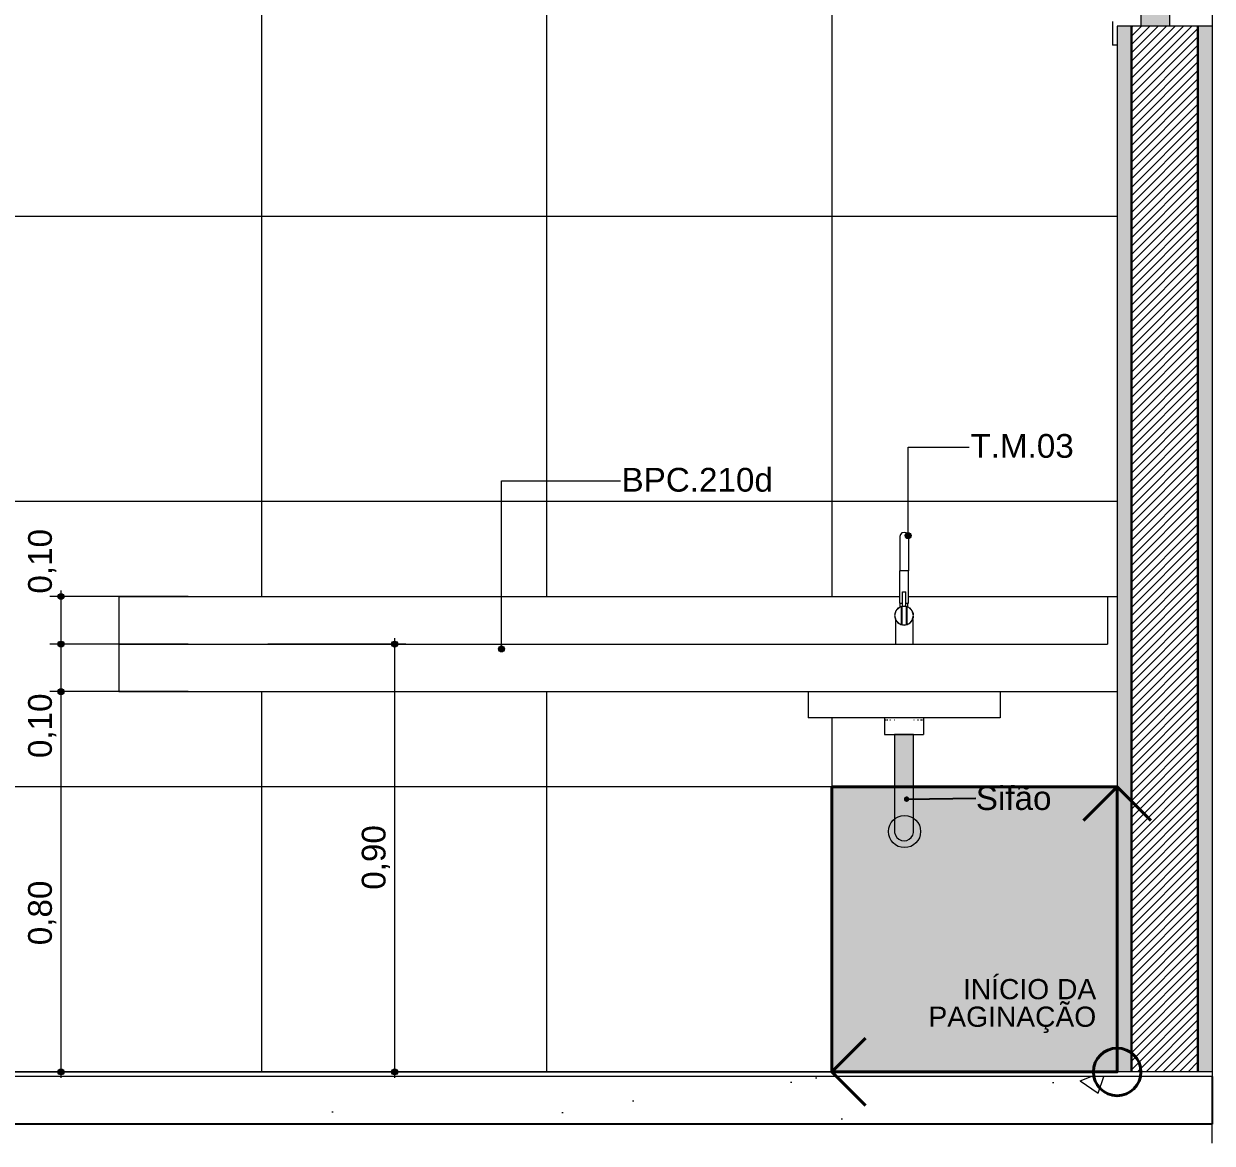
# Model space of a CAD drawing. Header units: metres. Extents: x -1.8 to 75.3, y -2 to 2.8.
# Drawn here: x 66.004 to 68.504, y -2.048 to 0.307 of the extents above; entities that cross this region are included whole.
import ezdxf

# ---------------------------------------------------------------- set-up
doc = ezdxf.new("R2010")
doc.units = ezdxf.units.M
doc.header["$MEASUREMENT"] = 0
for name, color, linetype, lineweight, true_color in [('0_Caneta_No__19', 7, 'Continuous', 0, 0xe9e9e9), ('COTAS CORTE_Caneta_No__25', 7, 'Continuous', 13, 0x982312), ('Janelas Archicad_Caneta_No__9', 7, 'Continuous', 9, 0x020202), ('LAJES.EST_Caneta_No__254', 7, 'Continuous', 0, 0xd1c9ad), ('LAJES.EST_Caneta_No__97', 7, 'Continuous', 13, 0x6b6b6b), ('LOUCAS-METAIS.ARQ_Caneta_No__13', 7, 'Continuous', 0, 0xaaaaaa), ('NOTAS-EXECUTIVO.ARQ_Caneta_No__12', 7, 'Continuous', 0, 0x030303), ('NOTAS-EXECUTIVO.ARQ_Caneta_No__24', 7, 'Continuous', 40, 0x851f10), ('NOTAS-EXECUTIVO.ARQ_Caneta_No__96', 7, 'Continuous', 0, 0xb6b6b6), ('PAREDE CONSTRUIR_Caneta_No__97', 7, 'Continuous', 13, 0x6b6b6b)]:
    doc.layers.add(name, color=color, linetype=linetype, lineweight=lineweight, true_color=true_color)
for name, color, linetype, lineweight in [('0_Caneta_No__5', 7, 'Continuous', 20), ('Janelas Archicad_Caneta_No__10', 7, 'Continuous', 5), ('Janelas Archicad_Caneta_No__241', 7, 'Continuous', 13), ('LAJES.EST_Caneta_No__241', 7, 'Continuous', 13), ('LAJES.EST_Caneta_No__4', 7, 'Continuous', 25), ('LAJES.EST_Caneta_No__7', 7, 'Continuous', 13), ('NOTAS-EXECUTIVO.ARQ_Caneta_No__1', 7, 'Continuous', 40), ('NOTAS-EXECUTIVO.ARQ_Caneta_No__241', 7, 'Continuous', 13), ('NOTAS-LAYOUT.EXEC_Caneta_No__241', 7, 'Continuous', 13), ('NOTAS-LAYOUT.EXEC_Caneta_No__5', 7, 'Continuous', 20), ('PAREDE CONSTRUIR_Caneta_No__241', 7, 'Continuous', 13), ('PAREDE CONSTRUIR_Caneta_No__3', 7, 'Continuous', 30)]:
    doc.layers.add(name, color=color, linetype=linetype, lineweight=lineweight)
for name, color, linetype in [('COTAS CORTE', 7, 'Continuous'), ('Janelas Archicad', 7, 'Continuous'), ('NOTAS-LAYOUT.EXEC', 7, 'Continuous'), ('PAREDE CONSTRUIR', 7, 'Continuous')]:
    doc.layers.add(name, color=color, linetype=linetype)
doc.styles.add('GENERATED_STYLE_1', font='arial.ttf')
doc.dimstyles.new('GENERATED_STYLE__2', dxfattribs={"dimtxt": 0.05, "dimasz": 0.02375, "dimexe": 0.18, "dimexo": 0.267183, "dimgap": 0, "dimtad": 1, "dimzin": 0, "dimdsep": 46, "dimtxsty": 'GENERATED_STYLE_1', "dimblk": 'ARROWHEAD_11', "dimblk1": 'ARROWHEAD_11', "dimblk2": 'ARROWHEAD_11', "dimcen": 0.09, "dimclrd": 256, "dimclre": 256, "dimclrt": 256, "dimadec": 0, "dimazin": 0, "dimtfac": 1, "dimtdec": 4, "dimtmove": 0, "dimatfit": 3, "dimfxl": 0, "dimtolj": 1, "dimtzin": 0, "dimarcsym": 0})
doc.dimstyles.new('GENERATED_STYLE__4', dxfattribs={"dimtxt": 0.18, "dimasz": 0.0228, "dimexe": 0.18, "dimexo": 0.0625, "dimgap": 0, "dimtad": 0, "dimtih": 1, "dimtoh": 1, "dimdec": 4, "dimzin": 0, "dimdsep": 46, "dimcen": 0.09, "dimadec": 0, "dimazin": 0, "dimtfac": 1, "dimtdec": 4, "dimtmove": 0, "dimatfit": 3, "dimldrblk": 'ARROWHEAD_11', "dimfxl": 0, "dimtolj": 1, "dimtzin": 0, "dimarcsym": 0})

# ---------------------------------------------------------------- blocks, each defined once
blk = doc.blocks.new('*D222', base_point=(101.104, -1.8982))
at = {"layer": 'COTAS CORTE_Caneta_No__25', "linetype": 'Continuous', "lineweight": 13, "true_color": 0x982312}
for points in [[(63.7584, 1.2518), (63.7589, 1.2494), (63.7602, 1.2473), (63.7622, 1.246), (63.7646, 1.2455), (63.767, 1.246), (63.7691, 1.2473), (63.7704, 1.2494), (63.7709, 1.2518), (63.7704, 1.2541), (63.7691, 1.2562), (63.767, 1.2575), (63.7646, 1.258), (63.7622, 1.2575), (63.7602, 1.2562), (63.7589, 1.2541)], [(63.7584, -1.8982), (63.7589, -1.9006), (63.7602, -1.9027), (63.7622, -1.904), (63.7646, -1.9045), (63.767, -1.904), (63.7691, -1.9027), (63.7704, -1.9006), (63.7709, -1.8982), (63.7704, -1.8959), (63.7691, -1.8938), (63.767, -1.8925), (63.7646, -1.892), (63.7622, -1.8925), (63.7602, -1.8938), (63.7589, -1.8959)]]:
    blk.add_hatch(color=24, dxfattribs=at).paths.add_polyline_path(points)
at = {"layer": 'COTAS CORTE_Caneta_No__25', "color": 24, "linetype": 'Continuous', "lineweight": 13, "true_color": 0x982312}
for p, q in [((63.7584, 1.2518), (63.7412, 1.2518)), ((64.0318, 1.2518), (63.7709, 1.2518)), ((63.7646, -1.892), (63.7646, 1.2455)), ((63.7584, -1.8982), (63.7412, -1.8982)), ((64.0318, -1.8982), (63.7709, -1.8982)), ((63.7646, -1.9107), (63.7646, -1.9045))]:
    blk.add_line(p, q, dxfattribs=at)
for centre in [(63.7646, 1.2518), (63.7646, -1.8982)]:
    blk.add_circle(centre, 0.00625, dxfattribs=at)
at = {"layer": 'COTAS CORTE_Caneta_No__25', "color": 24, "lineweight": 13, "true_color": 0x982312, "char_height": 0.05, "attachment_point": 7, "rotation": 90, "style": 'GENERATED_STYLE_1'}
for s, insert in [('\\A1;{\\pql;\\fArial|b0|i0|c0|p0;\\W1.000000;0,01}', (63.7546, 1.112)), ('\\A1;{\\pql;\\fArial|b0|i0|c0|p0;\\W1.000000;3,15}', (63.7546, -0.4567))]:
    blk.add_mtext(s, dxfattribs=dict(at, insert=insert))
blk = doc.blocks.new('ARROWHEAD_11')
at = {"color": 0, "linetype": 'Continuous', "lineweight": 0}
blk.add_line((0, 0), (-1, 0), dxfattribs=at)
at = {"color": 0, "linetype": 'Continuous', "lineweight": 0, "const_width": 0.25, "flags": 128}
blk.add_lwpolyline([(-0.125, 0, 1), (0.125, 0, 1)], format="xyb", close=True, dxfattribs=at)
blk = doc.blocks.new('*D225', base_point=(101.104, -1.8982))
at = {"layer": 'COTAS CORTE_Caneta_No__25', "linetype": 'Continuous', "lineweight": 13, "true_color": 0x982312}
for points in [[(66.0764, -1.0982), (66.0769, -1.1006), (66.0782, -1.1027), (66.0802, -1.104), (66.0826, -1.1045), (66.085, -1.104), (66.0871, -1.1027), (66.0884, -1.1006), (66.0889, -1.0982), (66.0884, -1.0959), (66.0871, -1.0938), (66.085, -1.0925), (66.0826, -1.092), (66.0802, -1.0925), (66.0782, -1.0938), (66.0769, -1.0959)], [(66.0764, -1.8982), (66.0769, -1.9006), (66.0782, -1.9027), (66.0802, -1.904), (66.0826, -1.9045), (66.085, -1.904), (66.0871, -1.9027), (66.0884, -1.9006), (66.0889, -1.8982), (66.0884, -1.8959), (66.0871, -1.8938), (66.085, -1.8925), (66.0826, -1.892), (66.0802, -1.8925), (66.0782, -1.8938), (66.0769, -1.8959)]]:
    blk.add_hatch(color=24, dxfattribs=at).paths.add_polyline_path(points)
at = {"layer": 'COTAS CORTE_Caneta_No__25', "color": 24, "linetype": 'Continuous', "lineweight": 13, "true_color": 0x982312}
for p, q in [((66.0764, -1.0982), (66.0592, -1.0982)), ((66.3498, -1.0982), (66.0889, -1.0982)), ((66.0826, -1.892), (66.0826, -1.1045)), ((66.0764, -1.8982), (66.0592, -1.8982)), ((66.3498, -1.8982), (66.0889, -1.8982)), ((66.0826, -1.9107), (66.0826, -1.9045))]:
    blk.add_line(p, q, dxfattribs=at)
for centre in [(66.0826, -1.0982), (66.0826, -1.8982)]:
    blk.add_circle(centre, 0.00625, dxfattribs=at)
at = {"layer": 'COTAS CORTE_Caneta_No__25', "color": 24, "lineweight": 13, "true_color": 0x982312, "char_height": 0.05, "attachment_point": 7, "rotation": 90, "style": 'GENERATED_STYLE_1'}
for s, insert in [('\\A1;{\\pql;\\fArial|b0|i0|c0|p0;\\W1.000000;0,10}', (66.0726, -1.238)), ('\\A1;{\\pql;\\fArial|b0|i0|c0|p0;\\W1.000000;0,80}', (66.0726, -1.6317))]:
    blk.add_mtext(s, dxfattribs=dict(at, insert=insert))
blk = doc.blocks.new('*D226', base_point=(101.104, -1.8982))
at = {"layer": 'COTAS CORTE_Caneta_No__25', "linetype": 'Continuous', "lineweight": 13, "true_color": 0x982312}
for points in [[(66.0764, -0.9982), (66.0769, -1.0006), (66.0782, -1.0027), (66.0802, -1.004), (66.0826, -1.0045), (66.085, -1.004), (66.0871, -1.0027), (66.0884, -1.0006), (66.0889, -0.9982), (66.0884, -0.9959), (66.0871, -0.9938), (66.085, -0.9925), (66.0826, -0.992), (66.0802, -0.9925), (66.0782, -0.9938), (66.0769, -0.9959)], [(66.0764, -1.0982), (66.0769, -1.1006), (66.0782, -1.1027), (66.0802, -1.104), (66.0826, -1.1045), (66.085, -1.104), (66.0871, -1.1027), (66.0884, -1.1006), (66.0889, -1.0982), (66.0884, -1.0959), (66.0871, -1.0938), (66.085, -1.0925), (66.0826, -1.092), (66.0802, -1.0925), (66.0782, -1.0938), (66.0769, -1.0959)]]:
    blk.add_hatch(color=24, dxfattribs=at).paths.add_polyline_path(points)
at = {"layer": 'COTAS CORTE_Caneta_No__25', "color": 24, "linetype": 'Continuous', "lineweight": 13, "true_color": 0x982312}
for p, q in [((66.0764, -0.9982), (66.0592, -0.9982)), ((66.3498, -0.9982), (66.0889, -0.9982)), ((66.0826, -1.092), (66.0826, -1.0045)), ((66.0764, -1.0982), (66.0592, -1.0982)), ((66.3498, -1.0982), (66.0889, -1.0982))]:
    blk.add_line(p, q, dxfattribs=at)
for centre in [(66.0826, -0.9982), (66.0826, -1.0982)]:
    blk.add_circle(centre, 0.00625, dxfattribs=at)
blk = doc.blocks.new('*D227', base_point=(101.104, -1.8982))
at = {"layer": 'COTAS CORTE_Caneta_No__25', "linetype": 'Continuous', "lineweight": 13, "true_color": 0x982312}
for points in [[(66.0764, -0.8982), (66.0769, -0.9006), (66.0782, -0.9027), (66.0802, -0.904), (66.0826, -0.9045), (66.085, -0.904), (66.0871, -0.9027), (66.0884, -0.9006), (66.0889, -0.8982), (66.0884, -0.8959), (66.0871, -0.8938), (66.085, -0.8925), (66.0826, -0.892), (66.0802, -0.8925), (66.0782, -0.8938), (66.0769, -0.8959)], [(66.0764, -0.9982), (66.0769, -1.0006), (66.0782, -1.0027), (66.0802, -1.004), (66.0826, -1.0045), (66.085, -1.004), (66.0871, -1.0027), (66.0884, -1.0006), (66.0889, -0.9982), (66.0884, -0.9959), (66.0871, -0.9938), (66.085, -0.9925), (66.0826, -0.992), (66.0802, -0.9925), (66.0782, -0.9938), (66.0769, -0.9959)]]:
    blk.add_hatch(color=24, dxfattribs=at).paths.add_polyline_path(points)
at = {"layer": 'COTAS CORTE_Caneta_No__25', "color": 24, "linetype": 'Continuous', "lineweight": 13, "true_color": 0x982312}
for p, q in [((66.0764, -0.8982), (66.0592, -0.8982)), ((66.0826, -0.892), (66.0826, -0.8857)), ((66.3498, -0.8982), (66.0889, -0.8982)), ((66.0826, -0.992), (66.0826, -0.9045)), ((66.0764, -0.9982), (66.0592, -0.9982)), ((66.3498, -0.9982), (66.0889, -0.9982))]:
    blk.add_line(p, q, dxfattribs=at)
for centre in [(66.0826, -0.8982), (66.0826, -0.9982)]:
    blk.add_circle(centre, 0.00625, dxfattribs=at)
at = {"layer": 'COTAS CORTE_Caneta_No__25', "color": 24, "lineweight": 13, "true_color": 0x982312, "insert": (66.0726, -0.892), "char_height": 0.05, "attachment_point": 7, "rotation": 90, "style": 'GENERATED_STYLE_1'}
blk.add_mtext('\\A1;{\\pql;\\fArial|b0|i0|c0|p0;\\W1.000000;0,10}', dxfattribs=at)
blk = doc.blocks.new('*D228', base_point=(101.104, -1.8982))
at = {"layer": 'COTAS CORTE_Caneta_No__25', "linetype": 'Continuous', "lineweight": 13, "true_color": 0x982312}
for points in [[(66.7783, -0.9982), (66.7788, -1.0006), (66.7801, -1.0027), (66.7821, -1.004), (66.7845, -1.0045), (66.7869, -1.004), (66.789, -1.0027), (66.7903, -1.0006), (66.7908, -0.9982), (66.7903, -0.9959), (66.789, -0.9938), (66.7869, -0.9925), (66.7845, -0.992), (66.7821, -0.9925), (66.7801, -0.9938), (66.7788, -0.9959)], [(66.7783, -1.8982), (66.7788, -1.9006), (66.7801, -1.9027), (66.7821, -1.904), (66.7845, -1.9045), (66.7869, -1.904), (66.789, -1.9027), (66.7903, -1.9006), (66.7908, -1.8982), (66.7903, -1.8959), (66.789, -1.8938), (66.7869, -1.8925), (66.7845, -1.892), (66.7821, -1.8925), (66.7801, -1.8938), (66.7788, -1.8959)]]:
    blk.add_hatch(color=24, dxfattribs=at).paths.add_polyline_path(points)
at = {"layer": 'COTAS CORTE_Caneta_No__25', "color": 24, "linetype": 'Continuous', "lineweight": 13, "true_color": 0x982312}
for p, q in [((66.7783, -0.9982), (66.5174, -0.9982)), ((66.7845, -0.992), (66.7845, -0.9857)), ((66.808, -0.9982), (66.7908, -0.9982)), ((66.7845, -1.892), (66.7845, -1.0045)), ((66.7783, -1.8982), (66.5174, -1.8982)), ((66.808, -1.8982), (66.7908, -1.8982)), ((66.7845, -1.9107), (66.7845, -1.9045))]:
    blk.add_line(p, q, dxfattribs=at)
for centre in [(66.7845, -0.9982), (66.7845, -1.8982)]:
    blk.add_circle(centre, 0.00625, dxfattribs=at)
at = {"layer": 'COTAS CORTE_Caneta_No__25', "color": 24, "lineweight": 13, "true_color": 0x982312, "insert": (66.7745, -1.515), "char_height": 0.05, "attachment_point": 7, "rotation": 90, "style": 'GENERATED_STYLE_1'}
blk.add_mtext('\\A1;{\\pql;\\fArial|b0|i0|c0|p0;\\W1.000000;0,90}', dxfattribs=at)
blk = doc.blocks.new('Label_36_14', base_point=(67.0092, -1.0084))
at = {"layer": 'NOTAS-LAYOUT.EXEC', "linetype": 'Continuous', "lineweight": 0, "true_color": 0x000000}
blk.add_hatch(color=18, dxfattribs=at).paths.add_polyline_path([(67.003, -1.0084), (67.0034, -1.0108), (67.0048, -1.0128), (67.0068, -1.0142), (67.0092, -1.0147), (67.0116, -1.0142), (67.0136, -1.0128), (67.015, -1.0108), (67.0155, -1.0084), (67.015, -1.006), (67.0136, -1.004), (67.0116, -1.0026), (67.0092, -1.0022), (67.0068, -1.0026), (67.0048, -1.004), (67.0034, -1.006)])
at = {"layer": 'NOTAS-LAYOUT.EXEC_Caneta_No__241', "color": 7, "linetype": 'Continuous', "lineweight": 13}
for p, q in [((67.0092, -1.0022), (67.0092, -0.6549)), ((67.0092, -0.6549), (67.2592, -0.6549))]:
    blk.add_line(p, q, dxfattribs=at)
at = {"layer": 'NOTAS-LAYOUT.EXEC_Caneta_No__5', "color": 7, "linetype": 'Continuous', "lineweight": 20}
blk.add_circle((67.0092, -1.0084), 0.00625, dxfattribs=at)
at = {"layer": 'NOTAS-LAYOUT.EXEC_Caneta_No__241', "color": 7, "lineweight": 13, "insert": (67.2617, -0.6275), "char_height": 0.05, "attachment_point": 1, "style": 'GENERATED_STYLE_1'}
blk.add_mtext('\\A1;{\\pql;\\pt0,241;\\fArial|b0|i0|c0|p0;\\W1.000000;BPC.210d\\fArial|b0|i0|c0|p0;\\W1.000000;\\A1{\\H.66x;\\S^  ;}\\fArial|b0|i0|c0|p0;\\W1.000000;\\fArial|b0|i0|c0|p0;\\W1.000000;\\A1{\\H.66x;\\S^  ;}\\fArial|b0|i0|c0|p0;\\W1.000000;\\fArial|b0|i0|c0|p0;\\W1.000000;\\fArial|b0|i0|c0|p0;\\W1.000000;\\fArial|b0|i0|c0|p0;\\W1.000000;\\fArial|b0|i0|c0|p0;\\W1.000000;\\fArial|b0|i0|c0|p0;\\W1.000000;\\fArial|b0|i0|c0|p0;\\W1.000000;\\A1{\\H.66x;\\S^  ;}\\fArial|b0|i0|c0|p0;\\W1.000000;\\fArial|b0|i0|c0|p0;\\W1.000000;\\A1{\\H.66x;\\S^  ;}\\fArial|b0|i0|c0|p0;\\W1.000000;\\fArial|b0|i0|c0|p0;\\W1.000000;\\fArial|b0|i0|c0|p0;\\W1.000000;\\fArial|b0|i0|c0|p0;\\W1.000000;\\fArial|b0|i0|c0|p0;\\W1.000000;\\fArial|b0|i0|c0|p0;\\W1.000000;\\fArial|b0|i0|c0|p0;\\W1.000000;\\A1{\\H.66x;\\S^  ;}\\fArial|b0|i0|c0|p0;\\W1.000000;\\fArial|b0|i0|c0|p0;\\W1.000000;\\A1{\\H.66x;\\S^  ;}\\fArial|b0|i0|c0|p0;\\W1.000000;\\fArial|b0|i0|c0|p0;\\W1.000000;\\fArial|b0|i0|c0|p0;\\W1.000000;\\fArial|b0|i0|c0|p0;\\W1.000000;\\fArial|b0|i0|c0|p0;\\W1.000000;\\fArial|b0|i0|c0|p0;\\W1.000000;\\fArial|b0|i0|c0|p0;\\W1.000000;\\A1{\\H.66x;\\S^  ;}\\fArial|b0|i0|c0|p0;\\W1.000000;\\fArial|b0|i0|c0|p0;\\W1.000000;\\A1{\\H.66x;\\S^  ;}\\fArial|b0|i0|c0|p0;\\W1.000000;\\fArial|b0|i0|c0|p0;\\W1.000000;\\fArial|b0|i0|c0|p0;\\W1.000000;\\fArial|b0|i0|c0|p0;\\W1.000000;\\fArial|b0|i0|c0|p0;\\W1.000000;\\fArial|b0|i0|c0|p0;\\W1.000000;\\fArial|b0|i0|c0|p0;\\W1.000000;\\A1{\\H.66x;\\S^  ;}\\fArial|b0|i0|c0|p0;\\W1.000000;\\fArial|b0|i0|c0|p0;\\W1.000000;\\A1{\\H.66x;\\S^  ;}\\fArial|b0|i0|c0|p0;\\W1.000000;\\fArial|b0|i0|c0|p0;\\W1.000000;\\fArial|b0|i0|c0|p0;\\W1.000000;\\fArial|b0|i0|c0|p0;\\W1.000000;\\fArial|b0|i0|c0|p0;\\W1.000000;\\fArial|b0|i0|c0|p0;\\W1.000000;\\fArial|b0|i0|c0|p0;\\W1.000000;\\A1{\\H.66x;\\S^  ;}\\fArial|b0|i0|c0|p0;\\W1.000000;}', dxfattribs=at)
blk = doc.blocks.new('Label_37_14', base_point=(67.8645, -0.7701))
at = {"layer": 'NOTAS-LAYOUT.EXEC', "linetype": 'Continuous', "lineweight": 0, "true_color": 0x000000}
blk.add_hatch(color=18, dxfattribs=at).paths.add_polyline_path([(67.8583, -0.7701), (67.8587, -0.7725), (67.8601, -0.7746), (67.8621, -0.7759), (67.8645, -0.7764), (67.8669, -0.7759), (67.8689, -0.7746), (67.8703, -0.7725), (67.8708, -0.7701), (67.8703, -0.7677), (67.8689, -0.7657), (67.8669, -0.7644), (67.8645, -0.7639), (67.8621, -0.7644), (67.8601, -0.7657), (67.8587, -0.7677)])
at = {"layer": 'NOTAS-LAYOUT.EXEC_Caneta_No__241', "color": 7, "linetype": 'Continuous', "lineweight": 13}
for p, q in [((67.8645, -0.7639), (67.8645, -0.5836)), ((67.8645, -0.5836), (67.9932, -0.5836))]:
    blk.add_line(p, q, dxfattribs=at)
at = {"layer": 'NOTAS-LAYOUT.EXEC_Caneta_No__5', "color": 7, "linetype": 'Continuous', "lineweight": 20}
blk.add_circle((67.8645, -0.7701), 0.00625, dxfattribs=at)
at = {"layer": 'NOTAS-LAYOUT.EXEC_Caneta_No__241', "color": 7, "lineweight": 13, "insert": (67.9957, -0.5563), "char_height": 0.05, "attachment_point": 1, "style": 'GENERATED_STYLE_1'}
blk.add_mtext('\\A1;{\\pql;\\pt0,241;\\fArial|b0|i0|c0|p0;\\W1.000000;T.M.03\\fArial|b0|i0|c0|p0;\\W1.000000;\\A1{\\H.66x;\\S^  ;}\\fArial|b0|i0|c0|p0;\\W1.000000;\\fArial|b0|i0|c0|p0;\\W1.000000;\\A1{\\H.66x;\\S^  ;}\\fArial|b0|i0|c0|p0;\\W1.000000;\\fArial|b0|i0|c0|p0;\\W1.000000;\\fArial|b0|i0|c0|p0;\\W1.000000;\\fArial|b0|i0|c0|p0;\\W1.000000;\\fArial|b0|i0|c0|p0;\\W1.000000;\\fArial|b0|i0|c0|p0;\\W1.000000;\\fArial|b0|i0|c0|p0;\\W1.000000;\\A1{\\H.66x;\\S^  ;}\\fArial|b0|i0|c0|p0;\\W1.000000;\\fArial|b0|i0|c0|p0;\\W1.000000;\\A1{\\H.66x;\\S^  ;}\\fArial|b0|i0|c0|p0;\\W1.000000;\\fArial|b0|i0|c0|p0;\\W1.000000;\\fArial|b0|i0|c0|p0;\\W1.000000;\\fArial|b0|i0|c0|p0;\\W1.000000;\\fArial|b0|i0|c0|p0;\\W1.000000;\\fArial|b0|i0|c0|p0;\\W1.000000;\\fArial|b0|i0|c0|p0;\\W1.000000;\\A1{\\H.66x;\\S^  ;}\\fArial|b0|i0|c0|p0;\\W1.000000;\\fArial|b0|i0|c0|p0;\\W1.000000;\\A1{\\H.66x;\\S^  ;}\\fArial|b0|i0|c0|p0;\\W1.000000;\\fArial|b0|i0|c0|p0;\\W1.000000;\\fArial|b0|i0|c0|p0;\\W1.000000;\\fArial|b0|i0|c0|p0;\\W1.000000;\\fArial|b0|i0|c0|p0;\\W1.000000;\\fArial|b0|i0|c0|p0;\\W1.000000;\\fArial|b0|i0|c0|p0;\\W1.000000;\\A1{\\H.66x;\\S^  ;}\\fArial|b0|i0|c0|p0;\\W1.000000;\\fArial|b0|i0|c0|p0;\\W1.000000;\\A1{\\H.66x;\\S^  ;}\\fArial|b0|i0|c0|p0;\\W1.000000;\\fArial|b0|i0|c0|p0;\\W1.000000;\\fArial|b0|i0|c0|p0;\\W1.000000;\\fArial|b0|i0|c0|p0;\\W1.000000;\\fArial|b0|i0|c0|p0;\\W1.000000;\\fArial|b0|i0|c0|p0;\\W1.000000;\\fArial|b0|i0|c0|p0;\\W1.000000;\\A1{\\H.66x;\\S^  ;}\\fArial|b0|i0|c0|p0;\\W1.000000;\\fArial|b0|i0|c0|p0;\\W1.000000;\\A1{\\H.66x;\\S^  ;}\\fArial|b0|i0|c0|p0;\\W1.000000;\\fArial|b0|i0|c0|p0;\\W1.000000;\\fArial|b0|i0|c0|p0;\\W1.000000;\\fArial|b0|i0|c0|p0;\\W1.000000;\\fArial|b0|i0|c0|p0;\\W1.000000;\\fArial|b0|i0|c0|p0;\\W1.000000;\\fArial|b0|i0|c0|p0;\\W1.000000;\\A1{\\H.66x;\\S^  ;}\\fArial|b0|i0|c0|p0;\\W1.000000;}', dxfattribs=at)
blk = doc.blocks.new('símbolo_paginação de piso(1)(1)[11]_14', base_point=(68.3043, -1.8982))
at = {"layer": 'NOTAS-EXECUTIVO.ARQ_Caneta_No__24', "linetype": 'Continuous', "lineweight": 0, "true_color": 0x210704}
blk.add_hatch(color=18, dxfattribs=at).paths.add_polyline_path([(67.7043, -1.2982), (67.7043, -1.8982), (68.3043, -1.8982), (68.3043, -1.2982)])
at = {"layer": 'NOTAS-EXECUTIVO.ARQ_Caneta_No__1', "color": 7, "linetype": 'Continuous', "lineweight": 40}
for p, q in [((68.3043, -1.2982), (68.2336, -1.369)), ((68.3043, -1.8982), (68.3043, -1.2982)), ((68.3043, -1.2982), (68.375, -1.369)), ((67.7043, -1.8982), (67.775, -1.8275)), ((68.3043, -1.8982), (67.7043, -1.8982)), ((67.7043, -1.8982), (67.775, -1.969))]:
    blk.add_line(p, q, dxfattribs=at)
at = {"layer": 'NOTAS-EXECUTIVO.ARQ_Caneta_No__1', "color": 7, "linetype": 'Continuous', "lineweight": 40, "flags": 128}
blk.add_lwpolyline([(67.7043, -1.2982), (67.7043, -1.8982), (68.3043, -1.8982), (68.3043, -1.2982)], close=True, dxfattribs=at)
at = {"layer": 'NOTAS-EXECUTIVO.ARQ_Caneta_No__1', "color": 7, "linetype": 'Continuous', "lineweight": 40}
blk.add_circle((68.3043, -1.8982), 0.05, dxfattribs=at)

msp = doc.modelspace()

# ---------------------------------------------------------------- hatches: boundary and pattern name
at = {"layer": '0_Caneta_No__19', "linetype": 'Continuous', "lineweight": 0, "true_color": 0x747474}
msp.add_hatch(color=8, dxfattribs=at).paths.add_polyline_path([(67.8759, -1.1882), (67.8362, -1.1882), (67.8362, -1.389, 1.153966), (67.8759, -1.389)])
at = {"layer": 'Janelas Archicad', "linetype": 'Continuous', "lineweight": 0, "true_color": 0xffffff}
msp.add_hatch(color=7, dxfattribs=at).paths.add_polyline_path([(68.3843, 0.3418), (68.3843, 0.3318), (68.3543, 0.3318), (68.3543, 0.3018), (68.4143, 0.3018), (68.4143, 0.3418)])
at = {"layer": 'LAJES.EST_Caneta_No__254', "linetype": 'Continuous', "lineweight": 0, "true_color": 0xd1c9ad}
h = msp.add_hatch(dxfattribs=at)
h.set_pattern_fill('Haie_OD_000e', color=9, style=0, pattern_type=2)
h.set_pattern_definition([(45, (101.10402, -1.39824), (-0.159099, 0.159099), [0, -0.15, 0, -0.225]), (110, (101.60402, -1.39824), (0.2114308, 0.0769545), [0, -0.11, 0, -0.19])])
h.paths.add_polyline_path([(64.0038, -1.9082), (68.5043, -1.9082), (68.5043, -1.8982), (64.0038, -1.8982)])
at = {"layer": 'LAJES.EST_Caneta_No__97', "linetype": 'Continuous', "lineweight": 13, "true_color": 0x6b6b6b}
h = msp.add_hatch(dxfattribs=at)
h.set_pattern_fill('AR_CONC_000e', color=251, style=0, pattern_type=2)
h.set_pattern_definition([(50, (101.104, -1.89824), (-0.546554, 0.047817), [0.05715, -0.62865]), (355, (101.104, -1.89824), (-0.10573, 0.5731705), [0.04572, -0.502922]), (100.4514, (101.14956, -1.90223), (0.440824, 0.525353), [0.04857, -0.534271]), (46.1842, (101.104, -1.74584), (-0.813237, 0.126127), [0.085725, -0.942975]), (96.6356, (101.1718, -1.75635), (0.712212, 0.742278), [0.072855, -0.801407]), (351.1842, (101.104, -1.74584), (0.712212, 0.742278), [0.06858, -0.75438]), (21, (101.1802, -1.78394), (-0.454843, 0.3067956), [0.05715, -0.62865]), (326, (101.1802, -1.78394), (0.185406, 0.552564), [0.04572, -0.50292]), (71.4514, (101.2181, -1.8095), (0.640249, 0.245768), [0.04857, -0.53427]), (37.5, (101.10402, -1.89824), (0.0092658, 0.2536651), [0, -0.496824, 0, -0.51054, 0, -0.504825]), (7.5, (101.10402, -1.89824), (0.200459, 0.3005417), [0, -0.291084, 0, -0.485394, 0, -0.192405]), (327.5, (100.9341, -1.89824), (-0.4067718, 0.0171862), [0, -0.1905, 0, -0.59436, 0, -0.78867]), (317.5, (100.8579, -1.89824), (0.4443875, 0.0762795), [0, -0.24765, 0, -0.394716, 0, -0.56007])])
h.paths.add_polyline_path([(64.0038, -2.0082), (68.5043, -2.0082), (68.5043, -1.9082), (64.0038, -1.9082)])
at = {"layer": 'PAREDE CONSTRUIR', "linetype": 'Continuous', "lineweight": 0, "true_color": 0xffffff}
for points in [[(68.3043, -1.8982), (68.3343, -1.8982), (68.3343, 0.3018), (68.3043, 0.3018)], [(68.4743, -1.8982), (68.5043, -1.8982), (68.5043, 0.3018), (68.4743, 0.3018)]]:
    msp.add_hatch(color=7, dxfattribs=at).paths.add_polyline_path(points)
at = {"layer": 'PAREDE CONSTRUIR', "linetype": 'Continuous', "lineweight": 0, "true_color": 0x000000}
h = msp.add_hatch(dxfattribs=at)
h.set_pattern_fill('common_brick_000e', color=18, style=0, pattern_type=2)
h.set_pattern_definition([(45, (101.104018, -1.898244), (-0.008838835, 0.008838835), [])])
h.paths.add_polyline_path([(68.4143, 0.3018), (68.3343, 0.3018), (68.3343, -1.8982), (68.4743, -1.8982), (68.4743, 0.3018)])
at = {"layer": 'PAREDE CONSTRUIR_Caneta_No__97', "linetype": 'Continuous', "lineweight": 13, "true_color": 0x6b6b6b}
h = msp.add_hatch(dxfattribs=at)
h.set_pattern_fill('Ceramica_60_x_60_000e', color=251, style=0, pattern_type=2)
h.set_pattern_definition([(360, (68.3043, -1.89824), (0, 0.6), []), (90, (68.3043, -1.89824), (-0.6, 0), [])])
h.paths.add_polyline_path([(68.3043, 1.2518), (64.0038, 1.2518), (64.0038, 0.3218), (64.0228, 0.3218), (64.0228, -1.8982), (68.3043, -1.8982), (68.3043, -1.0982), (68.0581, -1.0982), (68.0581, -1.1532), (67.8971, -1.1532), (67.8971, -1.1582), (67.8974, -1.1582), (67.8971, -1.1585), (67.8971, -1.1882), (67.8151, -1.1882), (67.8151, -1.1585), (67.8147, -1.1582), (67.8151, -1.1582), (67.8151, -1.1532), (67.6541, -1.1532), (67.6541, -1.0982), (66.2043, -1.0982), (66.2043, -0.8982), (67.8471, -0.8982), (67.8471, -0.8142), (67.8471, -0.8033), (67.8471, -0.7721), (67.8484, -0.7676), (67.8517, -0.7644), (67.8562, -0.7632), (67.8607, -0.7645), (67.864, -0.7679), (67.8651, -0.7724), (67.8651, -0.8034), (67.8651, -0.8142), (67.8651, -0.8982), (68.3043, -0.8982), (68.3043, 0.2618), (68.2943, 0.2618), (68.2943, 1.1218), (68.2943, 1.1418), (68.3043, 1.1418)])

# ---------------------------------------------------------------- linework, layer by layer
at = {"layer": '0_Caneta_No__5', "color": 7, "linetype": 'Continuous', "lineweight": 20, "flags": 128}
msp.add_lwpolyline([(67.8759, -1.1882), (67.8362, -1.1882), (67.8362, -1.389, 1.153966), (67.8759, -1.389)], format="xyb", close=True, dxfattribs=at)
at = {"layer": 'Janelas Archicad_Caneta_No__10', "color": 7, "linetype": 'Continuous', "lineweight": 5}
for p in [(68.2943, 0.3118), (68.3043, 0.2618)]:
    msp.add_line(p, (68.2943, 0.2618), dxfattribs=at)
at = {"layer": 'Janelas Archicad_Caneta_No__241', "color": 7, "linetype": 'Continuous', "lineweight": 13}
msp.add_line((68.5043, 1.1018), (68.5043, 0.3018), dxfattribs=at)
at = {"layer": 'Janelas Archicad_Caneta_No__9', "color": 18, "linetype": 'Continuous', "lineweight": 9, "true_color": 0x020202}
msp.add_line((68.4143, 0.3418), (68.4143, 0.3018), dxfattribs=at)
at = {"layer": 'Janelas Archicad_Caneta_No__9', "color": 18, "linetype": 'Continuous', "lineweight": 9, "true_color": 0x020202, "flags": 128}
msp.add_lwpolyline([(68.3543, 0.3318), (68.3543, 0.3118), (68.3543, 0.3018)], dxfattribs=at)
at = {"layer": 'LAJES.EST_Caneta_No__241', "color": 7, "linetype": 'Continuous', "lineweight": 13}
msp.add_line((68.5043, -2.0482), (68.5043, -2.0082), dxfattribs=at)
at = {"layer": 'LAJES.EST_Caneta_No__4', "color": 7, "linetype": 'Continuous', "lineweight": 25}
for p, q in [((68.5043, -1.9082), (68.5043, -1.9132)), ((68.5043, -1.9132), (68.5043, -2.0082)), ((68.5043, -2.0082), (64.0038, -2.0082))]:
    msp.add_line(p, q, dxfattribs=at)
at = {"layer": 'LAJES.EST_Caneta_No__7', "color": 7, "linetype": 'Continuous', "lineweight": 13}
for p, q in [((68.3043, -1.8982), (64.0038, -1.8982)), ((68.5043, -1.8982), (68.5043, -1.9082)), ((68.5043, -1.9082), (64.0038, -1.9082))]:
    msp.add_line(p, q, dxfattribs=at)
at = {"layer": 'LAJES.EST_Caneta_No__7', "color": 7, "linetype": 'Continuous', "lineweight": 13, "flags": 128}
msp.add_lwpolyline([(68.5043, -1.8982), (68.4743, -1.8982), (68.3343, -1.8982), (68.3043, -1.8982)], dxfattribs=at)
at = {"layer": 'LOUCAS-METAIS.ARQ_Caneta_No__13', "color": 253, "linetype": 'Continuous', "lineweight": 0, "true_color": 0xaaaaaa}
for p, q in [((67.8484, -0.7676), (67.8471, -0.7721)), ((67.8471, -0.7721), (67.8471, -0.7735)), ((67.8471, -0.7735), (67.8471, -0.7777)), ((67.8517, -0.7644), (67.8484, -0.7676)), ((67.8562, -0.7632), (67.8517, -0.7644)), ((67.8607, -0.7645), (67.8562, -0.7632)), ((67.864, -0.7679), (67.8607, -0.7645)), ((67.8651, -0.7724), (67.864, -0.7679)), ((67.8651, -0.7724), (67.8651, -0.7738)), ((67.8651, -0.7738), (67.8651, -0.778)), ((67.8471, -0.7777), (67.8471, -0.7844)), ((67.8471, -0.7844), (67.8471, -0.7932)), ((67.8471, -0.7932), (67.8471, -0.8033)), ((67.8651, -0.778), (67.8651, -0.7847)), ((67.8651, -0.7847), (67.8651, -0.7933)), ((67.8651, -0.7933), (67.8651, -0.8034)), ((67.8471, -0.8033), (67.8471, -0.8142)), ((67.8471, -0.8142), (67.8471, -0.8442)), ((67.8651, -0.8034), (67.8651, -0.8143)), ((67.8651, -0.8143), (67.8651, -0.8442)), ((67.8484, -0.8442), (67.8471, -0.8442)), ((67.8471, -0.9122), (67.8471, -0.8442)), ((67.8517, -0.8442), (67.8484, -0.8442)), ((67.8562, -0.8442), (67.8517, -0.8442)), ((67.8607, -0.8442), (67.8562, -0.8442)), ((67.864, -0.8442), (67.8607, -0.8442)), ((67.8651, -0.8442), (67.864, -0.8442)), ((67.8651, -0.9122), (67.8651, -0.8442)), ((66.2043, -0.8982), (67.1843, -0.8982)), ((66.2043, -0.8982), (66.2043, -0.9982)), ((67.1843, -0.8982), (67.8471, -0.8982)), ((67.8526, -0.8882), (67.853, -0.8882)), ((67.8526, -0.9186), (67.8526, -0.8882)), ((67.853, -0.8882), (67.8543, -0.8882)), ((67.8543, -0.8882), (67.8561, -0.8882)), ((67.8561, -0.8882), (67.8578, -0.8882)), ((67.8578, -0.8882), (67.8591, -0.8882)), ((67.8591, -0.8882), (67.8596, -0.8882)), ((67.8596, -0.9186), (67.8596, -0.8882)), ((67.8651, -0.8982), (68.2843, -0.8982)), ((68.2843, -0.8982), (68.3043, -0.8982)), ((68.2843, -0.8982), (68.2843, -0.9982)), ((67.8461, -0.9209), (67.8388, -0.9282)), ((67.8432, -0.9229), (67.8388, -0.9282)), ((67.8453, -0.9218), (67.8432, -0.9229)), ((67.8501, -0.9199), (67.8461, -0.9209)), ((67.8471, -0.9122), (67.8483, -0.9122)), ((67.8492, -0.9195), (67.8472, -0.9206)), ((67.8481, -0.9199), (67.8481, -0.9122)), ((67.8481, -0.9199), (67.8492, -0.9195)), ((67.8483, -0.9122), (67.8516, -0.9122)), ((67.8561, -0.9182), (67.8492, -0.9195)), ((67.8492, -0.9195), (67.8492, -0.9195)), ((67.8493, -0.9194), (67.8521, -0.9186)), ((67.8501, -0.9199), (67.8516, -0.9195)), ((67.8501, -0.9199), (67.8501, -0.9566)), ((67.8516, -0.9122), (67.8526, -0.9122)), ((67.8561, -0.9182), (67.8516, -0.9195)), ((67.8516, -0.9195), (67.8516, -0.957)), ((67.8521, -0.9186), (67.8561, -0.9182)), ((67.8526, -0.9186), (67.853, -0.9185)), ((67.853, -0.9185), (67.8543, -0.9183)), ((67.8543, -0.9183), (67.8561, -0.9182)), ((67.8561, -0.9182), (67.8578, -0.9183)), ((67.8561, -0.9182), (67.8601, -0.9186)), ((67.8629, -0.9195), (67.8561, -0.9182)), ((67.8606, -0.9195), (67.8561, -0.9182)), ((67.8578, -0.9183), (67.8591, -0.9185)), ((67.8591, -0.9185), (67.8596, -0.9186)), ((67.8596, -0.9122), (67.8606, -0.9122)), ((67.8601, -0.9186), (67.8629, -0.9194)), ((67.8606, -0.9122), (67.8639, -0.9122)), ((67.8606, -0.9195), (67.8621, -0.9199)), ((67.8606, -0.9195), (67.8606, -0.957)), ((67.8661, -0.9209), (67.8621, -0.9199)), ((67.8621, -0.9199), (67.8621, -0.9566)), ((67.8629, -0.9195), (67.863, -0.9195)), ((67.8649, -0.9206), (67.8629, -0.9195)), ((67.863, -0.9195), (67.8641, -0.9199)), ((67.8639, -0.9122), (67.8651, -0.9122)), ((67.8641, -0.9199), (67.8641, -0.9122)), ((67.8734, -0.9282), (67.8661, -0.9209)), ((67.8689, -0.9229), (67.8669, -0.9218)), ((67.8734, -0.9282), (67.8689, -0.9229)), ((67.8388, -0.9282), (67.8361, -0.9382)), ((67.8361, -0.9382), (67.8388, -0.9482)), ((67.8388, -0.9282), (67.8364, -0.9348)), ((67.8364, -0.9348), (67.8364, -0.9371)), ((67.8364, -0.9394), (67.8364, -0.9417)), ((67.8364, -0.9417), (67.8388, -0.9482)), ((67.8385, -0.9476), (67.8379, -0.9465)), ((67.8379, -0.9465), (67.8379, -0.9982)), ((67.8388, -0.9482), (67.8432, -0.9536)), ((67.8388, -0.9482), (67.8461, -0.9556)), ((67.8401, -0.9502), (67.8392, -0.9488)), ((67.8661, -0.9556), (67.8734, -0.9482)), ((67.8689, -0.9536), (67.8734, -0.9482)), ((67.8729, -0.9488), (67.8721, -0.9502)), ((67.8758, -0.9348), (67.8734, -0.9282)), ((67.8761, -0.9382), (67.8734, -0.9282)), ((67.8734, -0.9482), (67.8761, -0.9382)), ((67.8734, -0.9482), (67.8758, -0.9417)), ((67.8743, -0.9465), (67.8736, -0.9476)), ((67.8743, -0.9465), (67.8743, -0.9982)), ((67.8758, -0.9371), (67.8758, -0.9348)), ((67.8758, -0.9417), (67.8758, -0.9394)), ((67.8422, -0.9524), (67.8401, -0.9502)), ((67.8432, -0.9536), (67.8453, -0.9547)), ((67.8442, -0.9543), (67.8437, -0.9538)), ((67.8455, -0.955), (67.8442, -0.9543)), ((67.8461, -0.9556), (67.8501, -0.9566)), ((67.8477, -0.9562), (67.8471, -0.9558)), ((67.8472, -0.9559), (67.8492, -0.957)), ((67.8492, -0.957), (67.8561, -0.9582)), ((67.8498, -0.9572), (67.8495, -0.9571)), ((67.8561, -0.9582), (67.8498, -0.9572)), ((67.8516, -0.957), (67.8501, -0.9566)), ((67.8516, -0.957), (67.8561, -0.9582)), ((67.8561, -0.9582), (67.8629, -0.957)), ((67.8561, -0.9582), (67.8606, -0.957)), ((67.8624, -0.9572), (67.8561, -0.9582)), ((67.8621, -0.9566), (67.8606, -0.957)), ((67.8621, -0.9566), (67.8661, -0.9556)), ((67.8627, -0.9571), (67.8624, -0.9572)), ((67.8629, -0.957), (67.8649, -0.9559)), ((67.8651, -0.9558), (67.8644, -0.9562)), ((67.868, -0.9543), (67.8666, -0.955)), ((67.8669, -0.9547), (67.8689, -0.9536)), ((67.8685, -0.9538), (67.868, -0.9543)), ((67.8721, -0.9502), (67.87, -0.9524)), ((66.2043, -0.9982), (66.2043, -1.0982)), ((66.2043, -0.9982), (67.1843, -0.9982)), ((67.1843, -0.9982), (68.2843, -0.9982)), ((66.2043, -1.0982), (67.1843, -1.0982)), ((67.1843, -1.0982), (68.2843, -1.0982)), ((67.6541, -1.0982), (67.6541, -1.1532)), ((68.0581, -1.0982), (68.0581, -1.1532)), ((68.2843, -1.0982), (68.3043, -1.0982)), ((67.6548, -1.1532), (67.6541, -1.1532)), ((67.6566, -1.1532), (67.6548, -1.1532)), ((67.6595, -1.1532), (67.6566, -1.1532)), ((67.6635, -1.1532), (67.6595, -1.1532)), ((67.6686, -1.1532), (67.6635, -1.1532)), ((67.6746, -1.1532), (67.6686, -1.1532)), ((67.6814, -1.1532), (67.6746, -1.1532)), ((67.6889, -1.1532), (67.6814, -1.1532)), ((67.6971, -1.1532), (67.6889, -1.1532)), ((67.7057, -1.1532), (67.6971, -1.1532)), ((67.7146, -1.1532), (67.7057, -1.1532)), ((67.7258, -1.1532), (67.7146, -1.1532)), ((67.9864, -1.1532), (67.7258, -1.1532)), ((67.8151, -1.1585), (67.8147, -1.1582)), ((67.8161, -1.1582), (67.8147, -1.1582)), ((67.8151, -1.1532), (67.8151, -1.1582)), ((67.8151, -1.1585), (67.8151, -1.1882)), ((67.8176, -1.1582), (67.8161, -1.1582)), ((67.8203, -1.1582), (67.8191, -1.1582)), ((67.8217, -1.1582), (67.8203, -1.1582)), ((67.8268, -1.1582), (67.8259, -1.1582)), ((67.8278, -1.1582), (67.8268, -1.1582)), ((67.8354, -1.1582), (67.8351, -1.1582)), ((67.8357, -1.1582), (67.8354, -1.1582)), ((67.8768, -1.1582), (67.8765, -1.1582)), ((67.8771, -1.1582), (67.8768, -1.1582)), ((67.8853, -1.1582), (67.8844, -1.1582)), ((67.8862, -1.1582), (67.8853, -1.1582)), ((67.8919, -1.1582), (67.8905, -1.1582)), ((67.8931, -1.1582), (67.8919, -1.1582)), ((67.896, -1.1582), (67.8945, -1.1582)), ((67.8974, -1.1582), (67.896, -1.1582)), ((67.8971, -1.1532), (67.8971, -1.1582)), ((67.8974, -1.1582), (67.8971, -1.1585)), ((67.8971, -1.1585), (67.8971, -1.1882)), ((67.9976, -1.1532), (67.9864, -1.1532)), ((68.0065, -1.1532), (67.9976, -1.1532)), ((68.0151, -1.1532), (68.0065, -1.1532)), ((68.0232, -1.1532), (68.0151, -1.1532)), ((68.0308, -1.1532), (68.0232, -1.1532)), ((68.0376, -1.1532), (68.0308, -1.1532)), ((68.0436, -1.1532), (68.0376, -1.1532)), ((68.0486, -1.1532), (68.0436, -1.1532)), ((68.0527, -1.1532), (68.0486, -1.1532)), ((68.0556, -1.1532), (68.0527, -1.1532)), ((68.0573, -1.1532), (68.0556, -1.1532)), ((68.0581, -1.1532), (68.0573, -1.1532)), ((67.8151, -1.1882), (67.8152, -1.1882)), ((67.8152, -1.1882), (67.8154, -1.1882)), ((67.8154, -1.1882), (67.8158, -1.1882)), ((67.8158, -1.1882), (67.8164, -1.1882)), ((67.8164, -1.1882), (67.8171, -1.1882)), ((67.8171, -1.1882), (67.818, -1.1882)), ((67.818, -1.1882), (67.819, -1.1882)), ((67.819, -1.1882), (67.8202, -1.1882)), ((67.8202, -1.1882), (67.8215, -1.1882)), ((67.8215, -1.1882), (67.8229, -1.1882)), ((67.8229, -1.1882), (67.8245, -1.1882)), ((67.8245, -1.1882), (67.8262, -1.1882)), ((67.8262, -1.1882), (67.828, -1.1882)), ((67.828, -1.1882), (67.8299, -1.1882)), ((67.8299, -1.1882), (67.832, -1.1882)), ((67.832, -1.1882), (67.8341, -1.1882)), ((67.8341, -1.1882), (67.8363, -1.1882)), ((67.8363, -1.1882), (67.8386, -1.1882)), ((67.8386, -1.1882), (67.841, -1.1882)), ((67.841, -1.1882), (67.8434, -1.1882)), ((67.8434, -1.1882), (67.8459, -1.1882)), ((67.8459, -1.1882), (67.8484, -1.1882)), ((67.8484, -1.1882), (67.8509, -1.1882)), ((67.8509, -1.1882), (67.8535, -1.1882)), ((67.8535, -1.1882), (67.8561, -1.1882)), ((67.8561, -1.1882), (67.8587, -1.1882)), ((67.8587, -1.1882), (67.8612, -1.1882)), ((67.8612, -1.1882), (67.8638, -1.1882)), ((67.8638, -1.1882), (67.8663, -1.1882)), ((67.8663, -1.1882), (67.8687, -1.1882)), ((67.8687, -1.1882), (67.8712, -1.1882)), ((67.8712, -1.1882), (67.8735, -1.1882)), ((67.8735, -1.1882), (67.8758, -1.1882)), ((67.8758, -1.1882), (67.878, -1.1882)), ((67.878, -1.1882), (67.8802, -1.1882)), ((67.8802, -1.1882), (67.8822, -1.1882)), ((67.8822, -1.1882), (67.8841, -1.1882)), ((67.8841, -1.1882), (67.886, -1.1882)), ((67.886, -1.1882), (67.8877, -1.1882)), ((67.8877, -1.1882), (67.8892, -1.1882)), ((67.8892, -1.1882), (67.8907, -1.1882)), ((67.8907, -1.1882), (67.892, -1.1882)), ((67.892, -1.1882), (67.8932, -1.1882)), ((67.8932, -1.1882), (67.8942, -1.1882)), ((67.8942, -1.1882), (67.8951, -1.1882)), ((67.8951, -1.1882), (67.8958, -1.1882)), ((67.8958, -1.1882), (67.8963, -1.1882)), ((67.8963, -1.1882), (67.8968, -1.1882)), ((67.8968, -1.1882), (67.897, -1.1882)), ((67.897, -1.1882), (67.8971, -1.1882))]:
    msp.add_line(p, q, dxfattribs=at)
at = {"layer": 'NOTAS-EXECUTIVO.ARQ_Caneta_No__96', "color": 253, "linetype": 'Continuous', "lineweight": 0, "true_color": 0xb6b6b6}
msp.add_circle((67.857, -1.3925), 0.0339, dxfattribs=at)
at = {"layer": 'PAREDE CONSTRUIR_Caneta_No__241', "color": 7, "linetype": 'Continuous', "lineweight": 13}
msp.add_line((68.5043, 0.3018), (68.5043, -1.8982), dxfattribs=at)
at = {"layer": 'PAREDE CONSTRUIR_Caneta_No__241', "color": 7, "linetype": 'Continuous', "lineweight": 13, "flags": 128}
for points in [[(68.3043, 0.3018), (68.3043, 0.2618), (68.3043, -1.8982)], [(68.5043, 0.3018), (68.4743, 0.3018), (68.4143, 0.3018), (68.3543, 0.3018), (68.3343, 0.3018), (68.3043, 0.3018)]]:
    msp.add_lwpolyline(points, dxfattribs=at)
at = {"layer": 'PAREDE CONSTRUIR_Caneta_No__3', "color": 7, "linetype": 'Continuous', "lineweight": 30}
for p, q in [((68.3343, 0.3018), (68.3343, -1.8982)), ((68.4743, 0.3018), (68.4743, -1.8982))]:
    msp.add_line(p, q, dxfattribs=at)

# ---------------------------------------------------------------- block references
at = {"layer": 'NOTAS-EXECUTIVO.ARQ_Caneta_No__1', "color": 7, "linetype": 'Continuous', "lineweight": 40}
msp.add_blockref('símbolo_paginação de piso(1)(1)[11]_14', (68.3043, -1.8982), dxfattribs=at)
at = {"layer": 'NOTAS-LAYOUT.EXEC', "color": 7, "linetype": 'Continuous', "lineweight": 13}
for name, p in [('Label_37_14', (67.8645, -0.7701)), ('Label_36_14', (67.0092, -1.0084))]:
    msp.add_blockref(name, p, dxfattribs=at)

# ---------------------------------------------------------------- texts
at = {"layer": 'NOTAS-EXECUTIVO.ARQ_Caneta_No__1', "color": 7, "linetype": 'Continuous', "lineweight": 40, "insert": (68.007, -1.3225), "char_height": 0.05, "attachment_point": 4, "style": 'GENERATED_STYLE_1'}
msp.add_mtext('\\A1;{\\pql;\\fArial|b0|i0|c0|p0;\\W1.000000;Sifão}', dxfattribs=at)
at = {"layer": 'NOTAS-EXECUTIVO.ARQ_Caneta_No__12', "color": 18, "linetype": 'Continuous', "lineweight": 0, "true_color": 0x030303, "insert": (68.2603, -1.7028), "char_height": 0.0425, "attachment_point": 3, "line_spacing_factor": 0.81868, "style": 'GENERATED_STYLE_1'}
msp.add_mtext('\\A1;{\\pqr;\\fArial|b0|i0|c0|p0;\\W1.000000;INÍCIO DA\\P\\pqr;\\fArial|b0|i0|c0|p0;\\W1.000000;PAGINAÇÃO}', dxfattribs=at)

# ---------------------------------------------------------------- dimensions: what is measured, and where the dimension line sits
at = {"layer": 'COTAS CORTE', "color": 24, "linetype": 'Continuous', "lineweight": 13, "true_color": 0x982312}
for base, p1, p2, picture, middle in [((63.7646, 1.2518), (66.2541, -1.8982), (66.1541, 1.2518), '*D222', (63.7296, -0.392)), ((66.0826, -0.8982), (66.2321, -0.9982), (66.2043, -0.8982), '*D227', (66.0476, -0.8273)), ((66.0826, -0.9982), (66.2043, -1.0982), (66.2321, -0.9982), '*D226', (66.0476, -1.1732)), ((66.7845, -0.9982), (66.2541, -1.8982), (66.7004, -0.9982), '*D228', (66.7495, -1.4502)), ((66.0826, -1.0982), (66.2541, -1.8982), (66.2043, -1.0982), '*D225', (66.0476, -1.567))]:
    dim = msp.add_linear_dim(base=base, p1=p1, p2=p2, angle=90, dimstyle='GENERATED_STYLE__2', dxfattribs=at)
    dim.commit()
    dim.dimension.update_dxf_attribs({"geometry": picture, "text_midpoint": middle, "dimtype": 160, "text_rotation": 90})

# ---------------------------------------------------------------- leaders
at = {"layer": 'NOTAS-EXECUTIVO.ARQ_Caneta_No__241', "color": 7, "linetype": 'Continuous', "lineweight": 13, "annotation_type": 0, "has_hookline": 1, "hookline_direction": 0, "text_width": 0.1533}
msp.add_leader([(67.8614, -1.3244), (68.007, -1.3225)], dimstyle='GENERATED_STYLE__4', dxfattribs=at)

doc.saveas('drawing.dxf')
